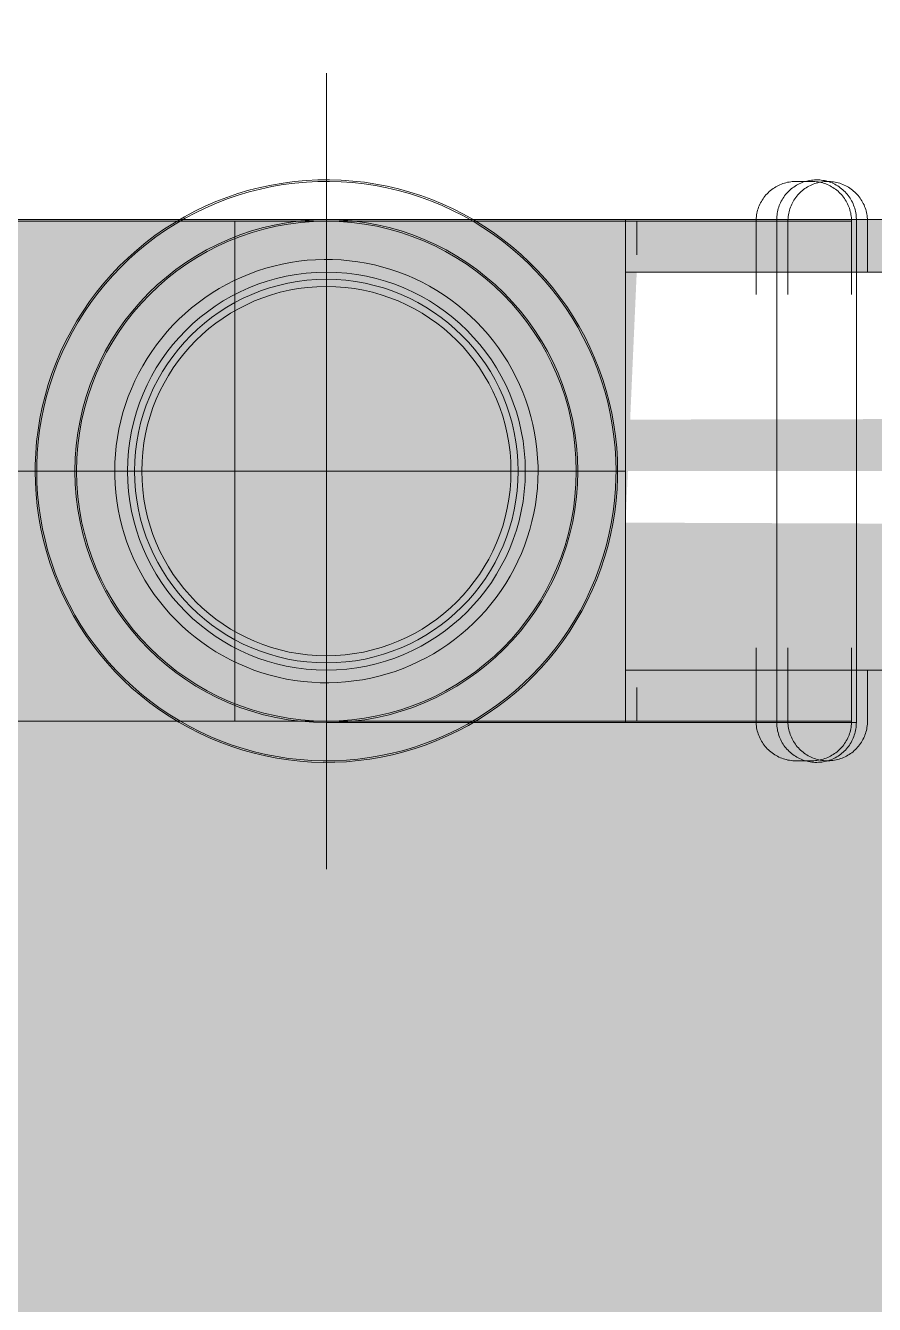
# Model space of a CAD drawing. Header units: metres. Extents: x 147 to 427, y -16 to 162.
# Drawn here: x 323.0556 to 323.1089, y 100.1561 to 100.2364 of the extents above; entities that cross this region are included whole.
import ezdxf

# ---------------------------------------------------------------- set-up
doc = ezdxf.new("R2010")
doc.units = ezdxf.units.M
doc.layers.add('1053_ARQ_BASE_MATADOURO_dwg', color=7, linetype='Continuous', lineweight=5, true_color=0x767676)
for name, color, linetype, lineweight in [('A-VISTA01', 7, 'Continuous', 20), ('A-WALL', 7, 'Continuous', 9), ('A_lay', 7, 'Continuous', 5), ('P-PIPE', 7, 'Continuous', 5), ('P-PIPE-CNTR', 7, 'Continuous', 5)]:
    doc.layers.add(name, color=color, linetype=linetype, lineweight=lineweight)

# ---------------------------------------------------------------- blocks, each defined once
blk = doc.blocks.new('AÇO_Cotovelo 90 45 - AÇO_Cotovelo 90 45-V185-TÉRREO 1_20 - Dependente 1')
at = {"layer": 'P-PIPE'}
for p, q in [((154.715823, 100.757284), (154.701323, 100.757284)), ((154.701323, 100.757284), (154.701323, 100.741484)), ((154.701323, 100.741484), (154.701323, 100.757284)), ((154.715823, 100.741484), (154.715823, 100.757284)), ((154.701323, 100.741484), (154.701323, 100.725684)), ((154.701323, 100.725684), (154.701323, 100.741484)), ((154.715823, 100.725684), (154.715823, 100.741484)), ((154.701323, 100.725684), (154.715823, 100.725684))]:
    blk.add_line(p, q, dxfattribs=at)
at = {"layer": 'P-PIPE', "flags": 128}
for points in [[(154.700823, 100.741484), (154.700808, 100.742216), (154.700765, 100.742947), (154.700691, 100.743675), (154.700589, 100.7444), (154.700458, 100.74512), (154.700299, 100.745834), (154.70011, 100.746542), (154.699894, 100.747241), (154.69965, 100.747931), (154.699378, 100.748611), (154.69908, 100.749279), (154.698755, 100.749935), (154.698404, 100.750577), (154.698028, 100.751205), (154.697627, 100.751817), (154.697201, 100.752413), (154.696753, 100.752991), (154.696281, 100.753551), (154.695788, 100.754092), (154.695273, 100.754612), (154.694738, 100.755111), (154.694183, 100.755589), (154.69361, 100.756044), (154.693018, 100.756476), (154.692411, 100.756883), (154.691787, 100.757266), (154.691148, 100.757624), (154.690496, 100.757956), (154.689831, 100.758262), (154.689154, 100.758541), (154.688467, 100.758792), (154.68777, 100.759016), (154.687065, 100.759212), (154.686352, 100.759379), (154.685633, 100.759518), (154.68491, 100.759628), (154.684182, 100.759709), (154.683452, 100.759761), (154.682721, 100.759783), (154.681989, 100.759777), (154.681258, 100.759741), (154.680529, 100.759675), (154.679803, 100.759581), (154.679081, 100.759458), (154.678365, 100.759306), (154.677656, 100.759125), (154.676954, 100.758916), (154.676262, 100.75868), (154.675579, 100.758416), (154.674908, 100.758124), (154.674248, 100.757807), (154.673602, 100.757463), (154.67297, 100.757093), (154.672354, 100.756699), (154.671753, 100.75628), (154.67117, 100.755837), (154.670606, 100.755372), (154.67006, 100.754884), (154.669534, 100.754375), (154.669029, 100.753845), (154.668545, 100.753296), (154.668084, 100.752727), (154.667646, 100.752141), (154.667232, 100.751538), (154.666842, 100.750918), (154.666477, 100.750283), (154.666138, 100.749635), (154.665825, 100.748973), (154.665539, 100.748299), (154.66528, 100.747615), (154.665049, 100.74692), (154.664846, 100.746217), (154.66467, 100.745506), (154.664524, 100.744789), (154.664406, 100.744067), (154.664317, 100.74334), (154.664258, 100.742611), (154.664227, 100.741879), (154.664223, 100.741484)], [(154.710823, 100.757284), (154.710825, 100.757384), (154.710831, 100.757484), (154.710841, 100.757584), (154.710855, 100.757683), (154.710873, 100.757781), (154.710895, 100.757879), (154.71092, 100.757975), (154.71095, 100.758071), (154.710983, 100.758165), (154.71102, 100.758258), (154.711061, 100.758349), (154.711106, 100.758439), (154.711153, 100.758527), (154.711205, 100.758612), (154.71126, 100.758696), (154.711318, 100.758777), (154.711379, 100.758856), (154.711444, 100.758933), (154.711511, 100.759007), (154.711581, 100.759078), (154.711654, 100.759146), (154.71173, 100.759211), (154.711808, 100.759273), (154.711889, 100.759332), (154.711972, 100.759388), (154.712057, 100.75944), (154.712145, 100.759489), (154.712234, 100.759535), (154.712325, 100.759576), (154.712417, 100.759614), (154.712511, 100.759649), (154.712606, 100.759679), (154.712703, 100.759706), (154.7128, 100.759729), (154.712898, 100.759748), (154.712997, 100.759763), (154.713096, 100.759774), (154.713196, 100.759781), (154.713296, 100.759784), (154.713323, 100.759784)], [(154.713323, 100.759784), (154.713423, 100.759782), (154.713523, 100.759776), (154.713622, 100.759766), (154.713721, 100.759752), (154.71382, 100.759734), (154.713917, 100.759713), (154.714014, 100.759687), (154.714109, 100.759657), (154.714204, 100.759624), (154.714297, 100.759587), (154.714388, 100.759546), (154.714477, 100.759502), (154.714565, 100.759454), (154.714651, 100.759402), (154.714735, 100.759348), (154.714816, 100.75929), (154.714895, 100.759228), (154.714971, 100.759164), (154.715045, 100.759096), (154.715116, 100.759026), (154.715185, 100.758953), (154.71525, 100.758877), (154.715312, 100.758799), (154.715371, 100.758718), (154.715427, 100.758635), (154.715479, 100.75855), (154.715528, 100.758463), (154.715573, 100.758374), (154.715615, 100.758283), (154.715653, 100.75819), (154.715687, 100.758096), (154.715718, 100.758001), (154.715745, 100.757905), (154.715768, 100.757807), (154.715787, 100.757709), (154.715802, 100.75761), (154.715813, 100.757511), (154.71582, 100.757411), (154.715823, 100.757311), (154.715823, 100.757284)], [(154.701323, 100.757284), (154.700571, 100.757284), (154.699821, 100.757284), (154.699072, 100.757284), (154.698328, 100.757284), (154.697588, 100.757284), (154.696854, 100.757284), (154.696128, 100.757284), (154.695409, 100.757284), (154.6947, 100.757284), (154.694002, 100.757284), (154.693315, 100.757284), (154.692642, 100.757284), (154.691982, 100.757284), (154.691337, 100.757284), (154.690708, 100.757284), (154.690096, 100.757284), (154.689502, 100.757284), (154.688927, 100.757284), (154.688371, 100.757284), (154.687837, 100.757284), (154.687324, 100.757284), (154.686833, 100.757284), (154.686366, 100.757284), (154.685922, 100.757284), (154.685503, 100.757284), (154.68511, 100.757284), (154.684742, 100.757284), (154.684401, 100.757284), (154.684087, 100.757284), (154.683801, 100.757284), (154.683542, 100.757284), (154.683312, 100.757284), (154.683111, 100.757284), (154.682939, 100.757284), (154.682797, 100.757284), (154.682684, 100.757284), (154.6826, 100.757284), (154.682547, 100.757284)], [(154.710823, 100.757272), (154.710823, 100.757234), (154.710823, 100.757171), (154.710823, 100.757083), (154.710823, 100.756969), (154.710823, 100.756831), (154.710823, 100.756669), (154.710823, 100.756482), (154.710823, 100.756271), (154.710823, 100.756037), (154.710823, 100.755779), (154.710823, 100.755499), (154.710823, 100.755196), (154.710823, 100.754871), (154.710823, 100.754525), (154.710823, 100.754157), (154.710823, 100.75377), (154.710823, 100.753363), (154.710823, 100.752937), (154.710823, 100.752492), (154.710823, 100.75203), (154.710823, 100.751551), (154.710823, 100.751056), (154.710823, 100.750546), (154.710823, 100.750021), (154.710823, 100.749483), (154.710823, 100.748931), (154.710823, 100.748368), (154.710823, 100.747794), (154.710823, 100.74721), (154.710823, 100.746616), (154.710823, 100.746014), (154.710823, 100.745406), (154.710823, 100.74479), (154.710823, 100.74417), (154.710823, 100.743545), (154.710823, 100.742917), (154.710823, 100.742287), (154.710823, 100.741655), (154.710823, 100.741484)], [(154.710823, 100.753662), (154.710823, 100.754055), (154.710823, 100.754428), (154.710823, 100.75478), (154.710823, 100.75511), (154.710823, 100.755419), (154.710823, 100.755706), (154.710823, 100.75597), (154.710823, 100.756211), (154.710823, 100.756428), (154.710823, 100.756621), (154.710823, 100.75679), (154.710823, 100.756935), (154.710823, 100.757054), (154.710823, 100.757149), (154.710823, 100.757219), (154.710823, 100.757264)], [(154.715823, 100.757272), (154.715823, 100.757234), (154.715823, 100.757171), (154.715823, 100.757083), (154.715823, 100.756969), (154.715823, 100.756831), (154.715823, 100.756669), (154.715823, 100.756482), (154.715823, 100.756271), (154.715823, 100.756037), (154.715823, 100.755779), (154.715823, 100.755499), (154.715823, 100.755196), (154.715823, 100.754871), (154.715823, 100.754525), (154.715823, 100.754157), (154.715823, 100.75377)], [(154.715823, 100.741484), (154.715823, 100.742116), (154.715823, 100.742747), (154.715823, 100.743376), (154.715823, 100.744002), (154.715823, 100.744623), (154.715823, 100.74524), (154.715823, 100.745851), (154.715823, 100.746454), (154.715823, 100.74705), (154.715823, 100.747637), (154.715823, 100.748214), (154.715823, 100.74878), (154.715823, 100.749335), (154.715823, 100.749877), (154.715823, 100.750406), (154.715823, 100.75092), (154.715823, 100.751419), (154.715823, 100.751903), (154.715823, 100.752369), (154.715823, 100.752819), (154.715823, 100.75325), (154.715823, 100.753662), (154.715823, 100.754055), (154.715823, 100.754428), (154.715823, 100.75478), (154.715823, 100.75511), (154.715823, 100.755419), (154.715823, 100.755706), (154.715823, 100.75597), (154.715823, 100.756211), (154.715823, 100.756428), (154.715823, 100.756621), (154.715823, 100.75679), (154.715823, 100.756935), (154.715823, 100.757054), (154.715823, 100.757149), (154.715823, 100.757219), (154.715823, 100.757264)], [(154.669223, 100.741484), (154.669234, 100.742016), (154.669266, 100.742547), (154.669319, 100.743077), (154.669393, 100.743603), (154.669488, 100.744127), (154.669604, 100.744646), (154.669741, 100.74516), (154.669898, 100.745668), (154.670076, 100.74617), (154.670273, 100.746664), (154.67049, 100.747149), (154.670726, 100.747626), (154.670981, 100.748093), (154.671255, 100.748549), (154.671546, 100.748994), (154.671855, 100.749427), (154.672181, 100.749847), (154.672524, 100.750254), (154.672883, 100.750647), (154.673257, 100.751025), (154.673646, 100.751388), (154.674049, 100.751735), (154.674466, 100.752066), (154.674895, 100.75238), (154.675337, 100.752676), (154.67579, 100.752954), (154.676254, 100.753214), (154.676728, 100.753456), (154.677212, 100.753678), (154.677704, 100.75388), (154.678203, 100.754063), (154.67871, 100.754226), (154.679222, 100.754368), (154.67974, 100.75449), (154.680262, 100.754591), (154.680788, 100.754671), (154.681317, 100.75473), (154.681848, 100.754767), (154.682379, 100.754784), (154.682911, 100.754779), (154.683443, 100.754752), (154.683973, 100.754705), (154.6845, 100.754637), (154.685024, 100.754547), (154.685545, 100.754437), (154.68606, 100.754305), (154.68657, 100.754154), (154.687074, 100.753982), (154.68757, 100.75379), (154.688058, 100.753578), (154.688537, 100.753347), (154.689007, 100.753097), (154.689466, 100.752828), (154.689914, 100.752542), (154.69035, 100.752237), (154.690774, 100.751916), (154.691184, 100.751577), (154.691581, 100.751223), (154.691963, 100.750853), (154.69233, 100.750468), (154.692682, 100.750069), (154.693017, 100.749656), (154.693335, 100.749229), (154.693636, 100.748791), (154.69392, 100.74834), (154.694185, 100.747879), (154.694431, 100.747408), (154.694658, 100.746927), (154.694866, 100.746437), (154.695055, 100.74594), (154.695223, 100.745435), (154.695371, 100.744924), (154.695498, 100.744407), (154.695604, 100.743886), (154.69569, 100.743361), (154.695754, 100.742833), (154.695798, 100.742303), (154.69582, 100.741771), (154.695823, 100.741484)], [(154.664223, 100.741484), (154.664238, 100.740753), (154.664282, 100.740022), (154.664355, 100.739294), (154.664457, 100.738569), (154.664588, 100.737849), (154.664748, 100.737134), (154.664936, 100.736427), (154.665152, 100.735728), (154.665396, 100.735038), (154.665668, 100.734358), (154.665966, 100.73369), (154.666291, 100.733034), (154.666642, 100.732391), (154.667018, 100.731764), (154.667419, 100.731151), (154.667845, 100.730556), (154.668293, 100.729977), (154.668765, 100.729418), (154.669259, 100.728877), (154.669773, 100.728357), (154.670308, 100.727857), (154.670863, 100.72738), (154.671437, 100.726925), (154.672028, 100.726493), (154.672636, 100.726085), (154.673259, 100.725702), (154.673898, 100.725345), (154.67455, 100.725012), (154.675215, 100.724707), (154.675892, 100.724428), (154.676579, 100.724176), (154.677276, 100.723953), (154.677981, 100.723757), (154.678694, 100.723589), (154.679413, 100.723451), (154.680136, 100.723341), (154.680864, 100.72326), (154.681594, 100.723208), (154.682325, 100.723185), (154.683057, 100.723192), (154.683788, 100.723228), (154.684517, 100.723293), (154.685243, 100.723388), (154.685965, 100.723511), (154.686681, 100.723663), (154.68739, 100.723843), (154.688092, 100.724052), (154.688784, 100.724289), (154.689467, 100.724553), (154.690139, 100.724844), (154.690798, 100.725162), (154.691444, 100.725506), (154.692076, 100.725876), (154.692692, 100.72627), (154.693293, 100.726689), (154.693876, 100.727131), (154.694441, 100.727597), (154.694986, 100.728084), (154.695512, 100.728594), (154.696017, 100.729123), (154.696501, 100.729673), (154.696962, 100.730241), (154.6974, 100.730828), (154.697814, 100.731431), (154.698204, 100.732051), (154.698569, 100.732685), (154.698908, 100.733334), (154.699221, 100.733996), (154.699507, 100.734669), (154.699766, 100.735354), (154.699997, 100.736048), (154.7002, 100.736752), (154.700376, 100.737462), (154.700522, 100.738179), (154.70064, 100.738902), (154.700729, 100.739628), (154.700788, 100.740358), (154.700819, 100.741089), (154.700823, 100.741484)], [(154.695823, 100.741484), (154.695812, 100.740952), (154.69578, 100.740421), (154.695727, 100.739892), (154.695653, 100.739365), (154.695558, 100.738842), (154.695442, 100.738323), (154.695305, 100.737809), (154.695148, 100.737301), (154.69497, 100.736799), (154.694773, 100.736305), (154.694556, 100.735819), (154.69432, 100.735343), (154.694065, 100.734876), (154.693792, 100.73442), (154.6935, 100.733975), (154.693191, 100.733542), (154.692865, 100.733121), (154.692522, 100.732715), (154.692163, 100.732322), (154.691789, 100.731943), (154.6914, 100.731581), (154.690997, 100.731234), (154.69058, 100.730903), (154.690151, 100.730589), (154.689709, 100.730293), (154.689256, 100.730014), (154.688792, 100.729754), (154.688318, 100.729513), (154.687834, 100.729291), (154.687342, 100.729088), (154.686843, 100.728905), (154.686336, 100.728743), (154.685824, 100.7286), (154.685306, 100.728479), (154.684784, 100.728378), (154.684258, 100.728298), (154.683729, 100.728239), (154.683198, 100.728201), (154.682667, 100.728185), (154.682135, 100.72819), (154.681603, 100.728216), (154.681074, 100.728264), (154.680546, 100.728332), (154.680022, 100.728422), (154.679501, 100.728532), (154.678986, 100.728663), (154.678476, 100.728815), (154.677972, 100.728987), (154.677476, 100.729179), (154.676988, 100.729391), (154.676509, 100.729622), (154.67604, 100.729872), (154.67558, 100.73014), (154.675132, 100.730427), (154.674696, 100.730731), (154.674272, 100.731053), (154.673862, 100.731391), (154.673465, 100.731746), (154.673083, 100.732116), (154.672716, 100.732501), (154.672364, 100.7329), (154.672029, 100.733313), (154.671711, 100.733739), (154.67141, 100.734178), (154.671126, 100.734628), (154.670861, 100.735089), (154.670615, 100.735561), (154.670388, 100.736042), (154.67018, 100.736531), (154.669991, 100.737029), (154.669823, 100.737534), (154.669676, 100.738045), (154.669548, 100.738561), (154.669442, 100.739082), (154.669356, 100.739607), (154.669292, 100.740135), (154.669248, 100.740666), (154.669226, 100.741197), (154.669223, 100.741484)], [(154.710823, 100.741484), (154.710823, 100.740852), (154.710823, 100.740222), (154.710823, 100.739593), (154.710823, 100.738967), (154.710823, 100.738345), (154.710823, 100.737729), (154.710823, 100.737118), (154.710823, 100.736514), (154.710823, 100.735918), (154.710823, 100.735332), (154.710823, 100.734754), (154.710823, 100.734188), (154.710823, 100.733634), (154.710823, 100.733092), (154.710823, 100.732563), (154.710823, 100.732049), (154.710823, 100.731549), (154.710823, 100.731066), (154.710823, 100.730599), (154.710823, 100.73015), (154.710823, 100.729719), (154.710823, 100.729307), (154.710823, 100.728914), (154.710823, 100.728541), (154.710823, 100.728189), (154.710823, 100.727858), (154.710823, 100.727549), (154.710823, 100.727263), (154.710823, 100.726999), (154.710823, 100.726758), (154.710823, 100.726541), (154.710823, 100.726348), (154.710823, 100.726179), (154.710823, 100.726034), (154.710823, 100.725914), (154.710823, 100.725819), (154.710823, 100.725749), (154.710823, 100.725705)], [(154.715823, 100.725697), (154.715823, 100.725735), (154.715823, 100.725798), (154.715823, 100.725886), (154.715823, 100.725999), (154.715823, 100.726137), (154.715823, 100.7263), (154.715823, 100.726486), (154.715823, 100.726697), (154.715823, 100.726932), (154.715823, 100.727189), (154.715823, 100.72747), (154.715823, 100.727773), (154.715823, 100.728098), (154.715823, 100.728444), (154.715823, 100.728811), (154.715823, 100.729199), (154.715823, 100.729606), (154.715823, 100.730032), (154.715823, 100.730476), (154.715823, 100.730938), (154.715823, 100.731417), (154.715823, 100.731912), (154.715823, 100.732423), (154.715823, 100.732948), (154.715823, 100.733486), (154.715823, 100.734037), (154.715823, 100.734601), (154.715823, 100.735175), (154.715823, 100.735759), (154.715823, 100.736353), (154.715823, 100.736954), (154.715823, 100.737563), (154.715823, 100.738178), (154.715823, 100.738799), (154.715823, 100.739424), (154.715823, 100.740052), (154.715823, 100.740682), (154.715823, 100.741314), (154.715823, 100.741484)], [(154.710823, 100.725697), (154.710823, 100.725735), (154.710823, 100.725798), (154.710823, 100.725886), (154.710823, 100.725999), (154.710823, 100.726137), (154.710823, 100.7263), (154.710823, 100.726486), (154.710823, 100.726697), (154.710823, 100.726932), (154.710823, 100.727189), (154.710823, 100.72747), (154.710823, 100.727773), (154.710823, 100.728098), (154.710823, 100.728444), (154.710823, 100.728811), (154.710823, 100.729199)], [(154.715823, 100.729307), (154.715823, 100.728914), (154.715823, 100.728541), (154.715823, 100.728189), (154.715823, 100.727858), (154.715823, 100.727549), (154.715823, 100.727263), (154.715823, 100.726999), (154.715823, 100.726758), (154.715823, 100.726541), (154.715823, 100.726348), (154.715823, 100.726179), (154.715823, 100.726034), (154.715823, 100.725914), (154.715823, 100.725819), (154.715823, 100.725749), (154.715823, 100.725705)], [(154.682538, 100.725684), (154.682583, 100.725684), (154.682658, 100.725684), (154.682763, 100.725684), (154.682898, 100.725684), (154.683062, 100.725684), (154.683255, 100.725684), (154.683477, 100.725684), (154.683728, 100.725684), (154.684007, 100.725684), (154.684314, 100.725684), (154.684648, 100.725684), (154.685008, 100.725684), (154.685395, 100.725684), (154.685807, 100.725684), (154.686244, 100.725684), (154.686705, 100.725684), (154.687189, 100.725684), (154.687696, 100.725684), (154.688225, 100.725684), (154.688775, 100.725684), (154.689345, 100.725684), (154.689934, 100.725684), (154.690541, 100.725684), (154.691165, 100.725684), (154.691806, 100.725684), (154.692462, 100.725684), (154.693132, 100.725684), (154.693815, 100.725684), (154.694511, 100.725684), (154.695217, 100.725684), (154.695933, 100.725684), (154.696657, 100.725684), (154.697389, 100.725684), (154.698128, 100.725684), (154.698871, 100.725684), (154.699618, 100.725684), (154.700368, 100.725684), (154.70112, 100.725684), (154.701323, 100.725684)], [(154.713323, 100.723184), (154.713223, 100.723186), (154.713123, 100.723192), (154.713024, 100.723202), (154.712925, 100.723216), (154.712826, 100.723234), (154.712729, 100.723256), (154.712632, 100.723282), (154.712537, 100.723311), (154.712442, 100.723345), (154.712349, 100.723382), (154.712258, 100.723422), (154.712169, 100.723467), (154.712081, 100.723515), (154.711995, 100.723566), (154.711911, 100.723621), (154.71183, 100.723679), (154.711751, 100.72374), (154.711675, 100.723805), (154.711601, 100.723872), (154.71153, 100.723943), (154.711461, 100.724016), (154.711396, 100.724091), (154.711334, 100.72417), (154.711275, 100.724251), (154.711219, 100.724334), (154.711167, 100.724419), (154.711118, 100.724506), (154.711073, 100.724595), (154.711031, 100.724686), (154.710993, 100.724778), (154.710959, 100.724872), (154.710928, 100.724968), (154.710901, 100.725064), (154.710878, 100.725161), (154.710859, 100.725259), (154.710844, 100.725358), (154.710833, 100.725458), (154.710826, 100.725557), (154.710823, 100.725657), (154.710823, 100.725684)], [(154.715823, 100.725684), (154.715821, 100.725584), (154.715815, 100.725485), (154.715805, 100.725385), (154.715791, 100.725286), (154.715773, 100.725188), (154.715751, 100.72509), (154.715726, 100.724993), (154.715696, 100.724898), (154.715663, 100.724804), (154.715626, 100.724711), (154.715585, 100.724619), (154.715541, 100.72453), (154.715493, 100.724442), (154.715441, 100.724356), (154.715386, 100.724273), (154.715328, 100.724191), (154.715267, 100.724112), (154.715203, 100.724036), (154.715135, 100.723962), (154.715065, 100.723891), (154.714992, 100.723823), (154.714916, 100.723757), (154.714838, 100.723695), (154.714757, 100.723636), (154.714674, 100.723581), (154.714589, 100.723528), (154.714501, 100.723479), (154.714412, 100.723434), (154.714321, 100.723392), (154.714229, 100.723354), (154.714135, 100.72332), (154.71404, 100.723289), (154.713943, 100.723263), (154.713846, 100.72324), (154.713748, 100.723221), (154.713649, 100.723206), (154.71355, 100.723195), (154.71345, 100.723188), (154.71335, 100.723184), (154.713323, 100.723184)]]:
    blk.add_lwpolyline(points, dxfattribs=at)
at = {"layer": 'P-PIPE'}
for radius, start, end in [(0.0158, 0, 180), (0.0158, 0, 180), (0.0158, 0, 180), (0.01205, 0, 180), (0.01205, 0, 180), (0.0158, 180, 0), (0.0158, 180, 0), (0.0158, 180, 0), (0.01205, 180, 0), (0.01205, 180, 0)]:
    blk.add_arc((154.682523, 100.741484), radius, start, end, dxfattribs=at)
blk = doc.blocks.new('1053_ARQ_BASE_MATADOURO_dwg_arq geral tgov-4039641-TÉRREO 1_20 - Dependente 1')
at = {"layer": 'A_lay', "true_color": 0xaaaaaa}
h = blk.add_hatch(dxfattribs=at)
h.set_pattern_fill('FP_7', color=253, style=0, pattern_type=2)
h.set_pattern_definition([(0, (0, 0), (0, 0.16), []), (90, (0, 0), (-0.08, 0.16), [0.16, -0.16])])
h.paths.add_polyline_path([(19.898467, 17.038188), (29.345905, 17.038188), (29.345905, 17.53815), (19.672728, 17.535377), (19.672728, 17.038188)])
at = {"layer": 'A-VISTA01', "color": 253, "true_color": 0xaaaaaa, "flags": 128}
blk.add_lwpolyline([(29.345905, 17.038188), (19.300062, 17.038188), (18.657216, 16.888188)], dxfattribs=at)
blk = doc.blocks.new('1053_ARQ_BASE_MATADOURO_dwg-3625622-TÉRREO 1_20 - Dependente 1')
blk.add_blockref('1053_ARQ_BASE_MATADOURO_dwg_arq geral tgov-4039641-TÉRREO 1_20 - Dependente 1', (130.209795, 83.186034))

msp = doc.modelspace()

# ---------------------------------------------------------------- hatches: boundary and pattern name
at = {"layer": 'A-WALL', "true_color": 0xffd4aa, "transparency": 33554483}
h = msp.add_hatch(color=41, dxfattribs=at)
h.paths.add_polyline_path([(317.924871, 100.075722), (327.931363, 100.075722), (327.931363, 100.224222), (327.901377, 100.214656), (327.894933, 100.191619), (327.881106, 100.214667), (327.893287, 100.224222), (317.901811, 100.224222), (317.91908, 100.075722)])
h.paths.add_polyline_path([(320.441478, 100.195922), (318.452278, 100.205187), (318.452278, 100.220922), (320.441478, 100.211657), (320.441478, 100.196348)])
h.paths.add_polyline_path([(323.041478, 100.195922), (320.507478, 100.205187), (320.507478, 100.220922), (323.054978, 100.211657), (323.054978, 100.195922)])
h.paths.add_polyline_path([(325.525173, 100.195922), (323.093278, 100.205187), (323.093978, 100.220922), (327.871405, 100.211657), (327.871405, 100.195922), (325.641478, 100.195922)])
at = {"layer": 'P-PIPE', "true_color": 0xc0c0c0}
for points in [[(326.802438, 100.208422), (327.871405, 100.219247), (327.871405, 100.220922), (323.093278, 100.211657), (323.093278, 100.208422), (326.163806, 100.208422)], [(325.641478, 100.195922), (327.871405, 100.205187), (327.871405, 100.208422), (323.093278, 100.197597), (323.093978, 100.195922), (325.525173, 100.195922)]]:
    msp.add_hatch(color=9, dxfattribs=at).paths.add_polyline_path(points)

# ---------------------------------------------------------------- linework, layer by layer
at = {"layer": 'A-WALL', "color": 253, "true_color": 0xaaaaaa}
msp.add_line((327.931363, 100.224222), (317.901811, 100.224222), dxfattribs=at)
at = {"layer": 'P-PIPE'}
for p, q in [((323.104978, 100.226622), (323.103978, 100.226622)), ((323.107478, 100.224122), (323.041478, 100.224122)), ((323.074478, 100.224122), (323.054978, 100.224122)), ((323.103478, 100.224122), (323.068736, 100.224122)), ((323.068736, 100.224122), (323.068736, 100.208422)), ((323.093978, 100.224122), (323.074478, 100.224122)), ((323.093978, 100.222019), (323.093978, 100.224122)), ((323.101478, 100.219524), (323.101478, 100.224122)), ((323.103478, 100.224122), (323.103478, 100.219524)), ((323.107478, 100.222019), (323.107478, 100.224122)), ((323.107478, 100.219524), (323.107478, 100.224122)), ((327.871405, 100.220922), (323.093278, 100.220922)), ((323.093278, 100.220922), (323.093278, 100.195922)), ((323.068736, 100.208422), (323.068736, 100.220022)), ((323.068736, 100.196822), (323.068736, 100.208422)), ((323.068736, 100.208422), (323.068736, 100.192722)), ((323.101478, 100.192722), (323.101478, 100.19732)), ((323.103478, 100.19732), (323.103478, 100.192722)), ((323.107478, 100.192722), (323.107478, 100.19732)), ((323.093278, 100.195922), (327.871405, 100.195922)), ((323.093978, 100.192722), (323.093978, 100.194825)), ((323.107478, 100.192722), (323.107478, 100.194825)), ((323.041478, 100.192722), (323.107478, 100.192722)), ((323.054978, 100.192722), (323.074478, 100.192722)), ((323.068736, 100.192722), (323.103478, 100.192722)), ((323.074478, 100.192722), (323.093978, 100.192722)), ((323.103978, 100.190222), (323.104978, 100.190222))]:
    msp.add_line(p, q, dxfattribs=at)
at = {"layer": 'P-PIPE', "flags": 128}
for points in [[(323.092678, 100.208422), (323.092663, 100.20915), (323.092619, 100.209876), (323.092547, 100.210601), (323.092445, 100.211322), (323.092315, 100.212038), (323.092156, 100.212748), (323.091969, 100.213452), (323.091754, 100.214147), (323.091511, 100.214833), (323.091241, 100.215509), (323.090944, 100.216174), (323.090621, 100.216826), (323.090272, 100.217465), (323.089898, 100.21809), (323.089499, 100.218698), (323.089076, 100.219291), (323.088629, 100.219866), (323.088161, 100.220423), (323.08767, 100.22096), (323.087158, 100.221478), (323.086625, 100.221974), (323.086074, 100.222449), (323.085504, 100.222902), (323.084916, 100.223331), (323.084311, 100.223737), (323.083691, 100.224118), (323.083056, 100.224474), (323.082407, 100.224804), (323.081746, 100.225108), (323.081073, 100.225385), (323.080389, 100.225635), (323.079696, 100.225858), (323.078994, 100.226053), (323.078286, 100.226219), (323.077571, 100.226357), (323.076851, 100.226466), (323.076128, 100.226547), (323.075402, 100.226598), (323.074674, 100.226621), (323.073946, 100.226614), (323.073219, 100.226578), (323.072494, 100.226514), (323.071772, 100.22642), (323.071055, 100.226297), (323.070343, 100.226146), (323.069637, 100.225966), (323.068939, 100.225759), (323.068251, 100.225523), (323.067572, 100.225261), (323.066904, 100.224971), (323.066248, 100.224655), (323.065605, 100.224313), (323.064977, 100.223945), (323.064364, 100.223553), (323.063767, 100.223137), (323.063187, 100.222696), (323.062625, 100.222234), (323.062082, 100.221749), (323.061559, 100.221242), (323.061057, 100.220715), (323.060576, 100.220169), (323.060118, 100.219604), (323.059682, 100.21902), (323.05927, 100.21842), (323.058882, 100.217804), (323.05852, 100.217173), (323.058182, 100.216528), (323.057871, 100.21587), (323.057587, 100.2152), (323.057329, 100.214519), (323.057099, 100.213828), (323.056897, 100.213129), (323.056723, 100.212422), (323.056577, 100.211709), (323.05646, 100.21099), (323.056371, 100.210268), (323.056312, 100.209542), (323.056282, 100.208815), (323.056278, 100.208422)], [(323.092678, 100.208422), (323.092663, 100.20915), (323.092619, 100.209876), (323.092547, 100.210601), (323.092445, 100.211322), (323.092315, 100.212038), (323.092156, 100.212748), (323.091969, 100.213452), (323.091754, 100.214147), (323.091511, 100.214833), (323.091241, 100.215509), (323.090944, 100.216174), (323.090621, 100.216826), (323.090272, 100.217465), (323.089898, 100.21809), (323.089499, 100.218698), (323.089076, 100.219291), (323.088629, 100.219866), (323.088161, 100.220423), (323.08767, 100.22096), (323.087158, 100.221478), (323.086625, 100.221974), (323.086074, 100.222449), (323.085504, 100.222902), (323.084916, 100.223331), (323.084311, 100.223737), (323.083691, 100.224118), (323.083056, 100.224474), (323.082407, 100.224804), (323.081746, 100.225108), (323.081073, 100.225385), (323.080389, 100.225635), (323.079696, 100.225858), (323.078994, 100.226053), (323.078286, 100.226219), (323.077571, 100.226357), (323.076851, 100.226466), (323.076128, 100.226547), (323.075402, 100.226598), (323.074674, 100.226621), (323.073946, 100.226614), (323.073219, 100.226578), (323.072494, 100.226514), (323.071772, 100.22642), (323.071055, 100.226297), (323.070343, 100.226146), (323.069637, 100.225966), (323.068939, 100.225759), (323.068251, 100.225523), (323.067572, 100.225261), (323.066904, 100.224971), (323.066248, 100.224655), (323.065605, 100.224313), (323.064977, 100.223945), (323.064364, 100.223553), (323.063767, 100.223137), (323.063187, 100.222696), (323.062625, 100.222234), (323.062082, 100.221749), (323.061559, 100.221242), (323.061057, 100.220715), (323.060576, 100.220169), (323.060118, 100.219604), (323.059682, 100.21902), (323.05927, 100.21842), (323.058882, 100.217804), (323.05852, 100.217173), (323.058182, 100.216528), (323.057871, 100.21587), (323.057587, 100.2152), (323.057329, 100.214519), (323.057099, 100.213828), (323.056897, 100.213129), (323.056723, 100.212422), (323.056577, 100.211709), (323.05646, 100.21099), (323.056371, 100.210268), (323.056312, 100.209542), (323.056282, 100.208815), (323.056278, 100.208422)], [(323.092678, 100.208422), (323.092663, 100.20915), (323.092619, 100.209876), (323.092547, 100.210601), (323.092445, 100.211322), (323.092315, 100.212038), (323.092156, 100.212748), (323.091969, 100.213452), (323.091754, 100.214147), (323.091511, 100.214833), (323.091241, 100.215509), (323.090944, 100.216174), (323.090621, 100.216826), (323.090272, 100.217465), (323.089898, 100.21809), (323.089499, 100.218698), (323.089076, 100.219291), (323.088629, 100.219866), (323.088161, 100.220423), (323.08767, 100.22096), (323.087158, 100.221478), (323.086625, 100.221974), (323.086074, 100.222449), (323.085504, 100.222902), (323.084916, 100.223331), (323.084311, 100.223737), (323.083691, 100.224118), (323.083056, 100.224474), (323.082407, 100.224804), (323.081746, 100.225108), (323.081073, 100.225385), (323.080389, 100.225635), (323.079696, 100.225858), (323.078994, 100.226053), (323.078286, 100.226219), (323.077571, 100.226357), (323.076851, 100.226466), (323.076128, 100.226547), (323.075402, 100.226598), (323.074674, 100.226621), (323.073946, 100.226614), (323.073219, 100.226578), (323.072494, 100.226514), (323.071772, 100.22642), (323.071055, 100.226297), (323.070343, 100.226146), (323.069637, 100.225966), (323.068939, 100.225759), (323.068251, 100.225523), (323.067572, 100.225261), (323.066904, 100.224971), (323.066248, 100.224655), (323.065605, 100.224313), (323.064977, 100.223945), (323.064364, 100.223553), (323.063767, 100.223137), (323.063187, 100.222696), (323.062625, 100.222234), (323.062082, 100.221749), (323.061559, 100.221242), (323.061057, 100.220715), (323.060576, 100.220169), (323.060118, 100.219604), (323.059682, 100.21902), (323.05927, 100.21842), (323.058882, 100.217804), (323.05852, 100.217173), (323.058182, 100.216528), (323.057871, 100.21587), (323.057587, 100.2152), (323.057329, 100.214519), (323.057099, 100.213828), (323.056897, 100.213129), (323.056723, 100.212422), (323.056577, 100.211709), (323.05646, 100.21099), (323.056371, 100.210268), (323.056312, 100.209542), (323.056282, 100.208815), (323.056278, 100.208422)], [(323.101478, 100.224122), (323.10148, 100.224222), (323.101486, 100.224322), (323.101496, 100.224421), (323.10151, 100.22452), (323.101527, 100.224619), (323.101549, 100.224716), (323.101575, 100.224813), (323.101605, 100.224908), (323.101638, 100.225003), (323.101675, 100.225095), (323.101716, 100.225187), (323.10176, 100.225276), (323.101808, 100.225364), (323.10186, 100.22545), (323.101914, 100.225534), (323.101972, 100.225615), (323.102034, 100.225694), (323.102098, 100.22577), (323.102166, 100.225844), (323.102236, 100.225915), (323.102309, 100.225984), (323.102385, 100.226049), (323.102463, 100.226111), (323.102544, 100.22617), (323.102627, 100.226226), (323.102712, 100.226278), (323.102799, 100.226327), (323.102888, 100.226372), (323.102979, 100.226414), (323.103072, 100.226452), (323.103166, 100.226486), (323.103261, 100.226517), (323.103357, 100.226544), (323.103455, 100.226567), (323.103553, 100.226586), (323.103652, 100.226601), (323.103751, 100.226612), (323.103851, 100.226619), (323.103951, 100.226622), (323.103978, 100.226622)], [(323.103478, 100.224122), (323.10348, 100.224222), (323.103486, 100.224322), (323.103496, 100.224421), (323.10351, 100.22452), (323.103527, 100.224619), (323.103549, 100.224716), (323.103575, 100.224813), (323.103605, 100.224908), (323.103638, 100.225003), (323.103675, 100.225095), (323.103716, 100.225187), (323.10376, 100.225276), (323.103808, 100.225364), (323.10386, 100.22545), (323.103914, 100.225534), (323.103972, 100.225615), (323.104034, 100.225694), (323.104098, 100.22577), (323.104166, 100.225844), (323.104236, 100.225915), (323.104309, 100.225984), (323.104385, 100.226049), (323.104463, 100.226111), (323.104544, 100.22617), (323.104627, 100.226226), (323.104712, 100.226278), (323.104799, 100.226327), (323.104888, 100.226372), (323.104979, 100.226414), (323.105072, 100.226452), (323.105166, 100.226486), (323.105261, 100.226517), (323.105357, 100.226544), (323.105455, 100.226567), (323.105553, 100.226586), (323.105652, 100.226601), (323.105751, 100.226612), (323.105851, 100.226619), (323.105951, 100.226622), (323.106051, 100.226621), (323.106151, 100.226616), (323.10625, 100.226607), (323.106349, 100.226594), (323.106448, 100.226577), (323.106546, 100.226557), (323.106643, 100.226532), (323.106738, 100.226503), (323.106833, 100.226471), (323.106926, 100.226435), (323.107018, 100.226395), (323.107108, 100.226352), (323.107196, 100.226305), (323.107283, 100.226254), (323.107367, 100.2262), (323.107449, 100.226143), (323.107529, 100.226083), (323.107606, 100.226019), (323.10768, 100.225953), (323.107752, 100.225883), (323.107821, 100.225811), (323.107887, 100.225736), (323.10795, 100.225658), (323.10801, 100.225578), (323.108067, 100.225495), (323.10812, 100.225411), (323.10817, 100.225324), (323.108216, 100.225235), (323.108259, 100.225145), (323.108298, 100.225053), (323.108333, 100.224959), (323.108365, 100.224865), (323.108393, 100.224768), (323.108417, 100.224671), (323.108437, 100.224573), (323.108453, 100.224475), (323.108465, 100.224375), (323.108473, 100.224276), (323.108477, 100.224176), (323.108478, 100.224122)], [(323.104978, 100.226622), (323.105078, 100.22662), (323.105177, 100.226614), (323.105277, 100.226604), (323.105376, 100.22659), (323.105474, 100.226572), (323.105572, 100.22655), (323.105669, 100.226525), (323.105764, 100.226495), (323.105858, 100.226462), (323.105951, 100.226425), (323.106042, 100.226384), (323.106132, 100.226339), (323.10622, 100.226291), (323.106306, 100.22624), (323.106389, 100.226185), (323.106471, 100.226127), (323.10655, 100.226066), (323.106626, 100.226001), (323.1067, 100.225934), (323.106771, 100.225864), (323.106839, 100.225791), (323.106904, 100.225715), (323.106967, 100.225636), (323.107026, 100.225556), (323.107081, 100.225473), (323.107134, 100.225387), (323.107183, 100.2253), (323.107228, 100.225211), (323.10727, 100.22512), (323.107308, 100.225028), (323.107342, 100.224934), (323.107373, 100.224839), (323.107399, 100.224742), (323.107422, 100.224645), (323.107441, 100.224547), (323.107456, 100.224448), (323.107467, 100.224349), (323.107474, 100.224249), (323.107478, 100.224149), (323.107478, 100.224122)], [(323.101478, 100.224109), (323.101478, 100.224072), (323.101478, 100.224009), (323.101478, 100.223921), (323.101478, 100.223809), (323.101478, 100.223672), (323.101478, 100.223511), (323.101478, 100.223325), (323.101478, 100.223116), (323.101478, 100.222883), (323.101478, 100.222627), (323.101478, 100.222348), (323.101478, 100.222047), (323.101478, 100.221724), (323.101478, 100.22138), (323.101478, 100.221015)], [(323.101478, 100.220913), (323.101478, 100.221283), (323.101478, 100.221633), (323.101478, 100.221962), (323.101478, 100.222269), (323.101478, 100.222554), (323.101478, 100.222816), (323.101478, 100.223055), (323.101478, 100.223271), (323.101478, 100.223463), (323.101478, 100.223631), (323.101478, 100.223774), (323.101478, 100.223893), (323.101478, 100.223988), (323.101478, 100.224057), (323.101478, 100.224102)], [(323.103478, 100.224109), (323.103478, 100.224072), (323.103478, 100.224009), (323.103478, 100.223921), (323.103478, 100.223809), (323.103478, 100.223672), (323.103478, 100.223511), (323.103478, 100.223325), (323.103478, 100.223116), (323.103478, 100.222883), (323.103478, 100.222627), (323.103478, 100.222348), (323.103478, 100.222047), (323.103478, 100.221724), (323.103478, 100.22138), (323.103478, 100.221015)], [(323.103478, 100.220913), (323.103478, 100.221283), (323.103478, 100.221633), (323.103478, 100.221962), (323.103478, 100.222269), (323.103478, 100.222554), (323.103478, 100.222816), (323.103478, 100.223055), (323.103478, 100.223271), (323.103478, 100.223463), (323.103478, 100.223631), (323.103478, 100.223774), (323.103478, 100.223893), (323.103478, 100.223988), (323.103478, 100.224057), (323.103478, 100.224102)], [(323.107478, 100.224109), (323.107478, 100.224072), (323.107478, 100.224009), (323.107478, 100.223921), (323.107478, 100.223809), (323.107478, 100.223672), (323.107478, 100.223511), (323.107478, 100.223325), (323.107478, 100.223116), (323.107478, 100.222883), (323.107478, 100.222627), (323.107478, 100.222348), (323.107478, 100.222047), (323.107478, 100.221724), (323.107478, 100.22138), (323.107478, 100.221015)], [(323.107478, 100.220913), (323.107478, 100.221283), (323.107478, 100.221633), (323.107478, 100.221962), (323.107478, 100.222269), (323.107478, 100.222554), (323.107478, 100.222816), (323.107478, 100.223055), (323.107478, 100.223271), (323.107478, 100.223463), (323.107478, 100.223631), (323.107478, 100.223774), (323.107478, 100.223893), (323.107478, 100.223988), (323.107478, 100.224057), (323.107478, 100.224102)], [(323.108478, 100.224109), (323.108478, 100.224072), (323.108478, 100.224009), (323.108478, 100.223921), (323.108478, 100.223809), (323.108478, 100.223672), (323.108478, 100.223511), (323.108478, 100.223325), (323.108478, 100.223116), (323.108478, 100.222883), (323.108478, 100.222627), (323.108478, 100.222348), (323.108478, 100.222047), (323.108478, 100.221724), (323.108478, 100.22138), (323.108478, 100.221015)], [(323.108478, 100.220913), (323.108478, 100.221283), (323.108478, 100.221633), (323.108478, 100.221962), (323.108478, 100.222269), (323.108478, 100.222554), (323.108478, 100.222816), (323.108478, 100.223055), (323.108478, 100.223271), (323.108478, 100.223463), (323.108478, 100.223631), (323.108478, 100.223774), (323.108478, 100.223893), (323.108478, 100.223988), (323.108478, 100.224057), (323.108478, 100.224102)], [(323.056278, 100.208422), (323.056292, 100.207694), (323.056336, 100.206967), (323.056409, 100.206243), (323.05651, 100.205522), (323.05664, 100.204806), (323.056799, 100.204096), (323.056986, 100.203392), (323.057202, 100.202697), (323.057444, 100.202011), (323.057714, 100.201335), (323.058011, 100.20067), (323.058334, 100.200018), (323.058683, 100.199379), (323.059058, 100.198754), (323.059457, 100.198145), (323.05988, 100.197553), (323.060326, 100.196978), (323.060795, 100.196421), (323.061286, 100.195884), (323.061798, 100.195366), (323.06233, 100.194869), (323.062881, 100.194394), (323.063452, 100.193942), (323.06404, 100.193513), (323.064644, 100.193107), (323.065264, 100.192726), (323.065899, 100.19237), (323.066548, 100.19204), (323.06721, 100.191736), (323.067883, 100.191459), (323.068566, 100.191209), (323.069259, 100.190986), (323.069961, 100.190791), (323.07067, 100.190625), (323.071384, 100.190487), (323.072104, 100.190377), (323.072827, 100.190297), (323.073554, 100.190245), (323.074281, 100.190223), (323.075009, 100.19023), (323.075736, 100.190265), (323.076461, 100.19033), (323.077183, 100.190424), (323.077901, 100.190547), (323.078613, 100.190698), (323.079318, 100.190877), (323.080016, 100.191085), (323.080705, 100.19132), (323.081384, 100.191583), (323.082052, 100.191873), (323.082707, 100.192189), (323.08335, 100.192531), (323.083978, 100.192898), (323.084591, 100.193291), (323.085188, 100.193707), (323.085768, 100.194147), (323.08633, 100.19461), (323.086873, 100.195095), (323.087396, 100.195602), (323.087898, 100.196129), (323.088379, 100.196675), (323.088838, 100.19724), (323.089273, 100.197824), (323.089685, 100.198424), (323.090073, 100.19904), (323.090436, 100.199671), (323.090773, 100.200316), (323.091084, 100.200974), (323.091369, 100.201644), (323.091626, 100.202325), (323.091856, 100.203016), (323.092058, 100.203715), (323.092233, 100.204422), (323.092378, 100.205135), (323.092496, 100.205854), (323.092584, 100.206576), (323.092643, 100.207302), (323.092673, 100.208029), (323.092678, 100.208422)], [(323.056278, 100.208422), (323.056292, 100.207694), (323.056336, 100.206967), (323.056409, 100.206243), (323.05651, 100.205522), (323.05664, 100.204806), (323.056799, 100.204096), (323.056986, 100.203392), (323.057202, 100.202697), (323.057444, 100.202011), (323.057714, 100.201335), (323.058011, 100.20067), (323.058334, 100.200018), (323.058683, 100.199379), (323.059058, 100.198754), (323.059457, 100.198145), (323.05988, 100.197553), (323.060326, 100.196978), (323.060795, 100.196421), (323.061286, 100.195884), (323.061798, 100.195366), (323.06233, 100.194869), (323.062881, 100.194394), (323.063452, 100.193942), (323.06404, 100.193513), (323.064644, 100.193107), (323.065264, 100.192726), (323.065899, 100.19237), (323.066548, 100.19204), (323.06721, 100.191736), (323.067883, 100.191459), (323.068566, 100.191209), (323.069259, 100.190986), (323.069961, 100.190791), (323.07067, 100.190625), (323.071384, 100.190487), (323.072104, 100.190377), (323.072827, 100.190297), (323.073554, 100.190245), (323.074281, 100.190223), (323.075009, 100.19023), (323.075736, 100.190265), (323.076461, 100.19033), (323.077183, 100.190424), (323.077901, 100.190547), (323.078613, 100.190698), (323.079318, 100.190877), (323.080016, 100.191085), (323.080705, 100.19132), (323.081384, 100.191583), (323.082052, 100.191873), (323.082707, 100.192189), (323.08335, 100.192531), (323.083978, 100.192898), (323.084591, 100.193291), (323.085188, 100.193707), (323.085768, 100.194147), (323.08633, 100.19461), (323.086873, 100.195095), (323.087396, 100.195602), (323.087898, 100.196129), (323.088379, 100.196675), (323.088838, 100.19724), (323.089273, 100.197824), (323.089685, 100.198424), (323.090073, 100.19904), (323.090436, 100.199671), (323.090773, 100.200316), (323.091084, 100.200974), (323.091369, 100.201644), (323.091626, 100.202325), (323.091856, 100.203016), (323.092058, 100.203715), (323.092233, 100.204422), (323.092378, 100.205135), (323.092496, 100.205854), (323.092584, 100.206576), (323.092643, 100.207302), (323.092673, 100.208029), (323.092678, 100.208422)], [(323.056278, 100.208422), (323.056292, 100.207694), (323.056336, 100.206967), (323.056409, 100.206243), (323.05651, 100.205522), (323.05664, 100.204806), (323.056799, 100.204096), (323.056986, 100.203392), (323.057202, 100.202697), (323.057444, 100.202011), (323.057714, 100.201335), (323.058011, 100.20067), (323.058334, 100.200018), (323.058683, 100.199379), (323.059058, 100.198754), (323.059457, 100.198145), (323.05988, 100.197553), (323.060326, 100.196978), (323.060795, 100.196421), (323.061286, 100.195884), (323.061798, 100.195366), (323.06233, 100.194869), (323.062881, 100.194394), (323.063452, 100.193942), (323.06404, 100.193513), (323.064644, 100.193107), (323.065264, 100.192726), (323.065899, 100.19237), (323.066548, 100.19204), (323.06721, 100.191736), (323.067883, 100.191459), (323.068566, 100.191209), (323.069259, 100.190986), (323.069961, 100.190791), (323.07067, 100.190625), (323.071384, 100.190487), (323.072104, 100.190377), (323.072827, 100.190297), (323.073554, 100.190245), (323.074281, 100.190223), (323.075009, 100.19023), (323.075736, 100.190265), (323.076461, 100.19033), (323.077183, 100.190424), (323.077901, 100.190547), (323.078613, 100.190698), (323.079318, 100.190877), (323.080016, 100.191085), (323.080705, 100.19132), (323.081384, 100.191583), (323.082052, 100.191873), (323.082707, 100.192189), (323.08335, 100.192531), (323.083978, 100.192898), (323.084591, 100.193291), (323.085188, 100.193707), (323.085768, 100.194147), (323.08633, 100.19461), (323.086873, 100.195095), (323.087396, 100.195602), (323.087898, 100.196129), (323.088379, 100.196675), (323.088838, 100.19724), (323.089273, 100.197824), (323.089685, 100.198424), (323.090073, 100.19904), (323.090436, 100.199671), (323.090773, 100.200316), (323.091084, 100.200974), (323.091369, 100.201644), (323.091626, 100.202325), (323.091856, 100.203016), (323.092058, 100.203715), (323.092233, 100.204422), (323.092378, 100.205135), (323.092496, 100.205854), (323.092584, 100.206576), (323.092643, 100.207302), (323.092673, 100.208029), (323.092678, 100.208422)], [(323.101478, 100.195931), (323.101478, 100.195561), (323.101478, 100.195211), (323.101478, 100.194882), (323.101478, 100.194575), (323.101478, 100.19429), (323.101478, 100.194028), (323.101478, 100.193789), (323.101478, 100.193573), (323.101478, 100.193381), (323.101478, 100.193213), (323.101478, 100.193069), (323.101478, 100.19295), (323.101478, 100.192856), (323.101478, 100.192787), (323.101478, 100.192742)], [(323.101478, 100.192734), (323.101478, 100.192772), (323.101478, 100.192835), (323.101478, 100.192922), (323.101478, 100.193035), (323.101478, 100.193172), (323.101478, 100.193333), (323.101478, 100.193519), (323.101478, 100.193728), (323.101478, 100.193961), (323.101478, 100.194217), (323.101478, 100.194496), (323.101478, 100.194797), (323.101478, 100.19512), (323.101478, 100.195464), (323.101478, 100.195829)], [(323.103478, 100.195931), (323.103478, 100.195561), (323.103478, 100.195211), (323.103478, 100.194882), (323.103478, 100.194575), (323.103478, 100.19429), (323.103478, 100.194028), (323.103478, 100.193789), (323.103478, 100.193573), (323.103478, 100.193381), (323.103478, 100.193213), (323.103478, 100.193069), (323.103478, 100.19295), (323.103478, 100.192856), (323.103478, 100.192787), (323.103478, 100.192742)], [(323.103478, 100.192734), (323.103478, 100.192772), (323.103478, 100.192835), (323.103478, 100.192922), (323.103478, 100.193035), (323.103478, 100.193172), (323.103478, 100.193333), (323.103478, 100.193519), (323.103478, 100.193728), (323.103478, 100.193961), (323.103478, 100.194217), (323.103478, 100.194496), (323.103478, 100.194797), (323.103478, 100.19512), (323.103478, 100.195464), (323.103478, 100.195829)], [(323.107478, 100.195931), (323.107478, 100.195561), (323.107478, 100.195211), (323.107478, 100.194882), (323.107478, 100.194575), (323.107478, 100.19429), (323.107478, 100.194028), (323.107478, 100.193789), (323.107478, 100.193573), (323.107478, 100.193381), (323.107478, 100.193213), (323.107478, 100.193069), (323.107478, 100.19295), (323.107478, 100.192856), (323.107478, 100.192787), (323.107478, 100.192742)], [(323.107478, 100.192734), (323.107478, 100.192772), (323.107478, 100.192835), (323.107478, 100.192922), (323.107478, 100.193035), (323.107478, 100.193172), (323.107478, 100.193333), (323.107478, 100.193519), (323.107478, 100.193728), (323.107478, 100.193961), (323.107478, 100.194217), (323.107478, 100.194496), (323.107478, 100.194797), (323.107478, 100.19512), (323.107478, 100.195464), (323.107478, 100.195829)], [(323.108478, 100.195931), (323.108478, 100.195561), (323.108478, 100.195211), (323.108478, 100.194882), (323.108478, 100.194575), (323.108478, 100.19429), (323.108478, 100.194028), (323.108478, 100.193789), (323.108478, 100.193573), (323.108478, 100.193381), (323.108478, 100.193213), (323.108478, 100.193069), (323.108478, 100.19295), (323.108478, 100.192856), (323.108478, 100.192787), (323.108478, 100.192742)], [(323.108478, 100.192734), (323.108478, 100.192772), (323.108478, 100.192835), (323.108478, 100.192922), (323.108478, 100.193035), (323.108478, 100.193172), (323.108478, 100.193333), (323.108478, 100.193519), (323.108478, 100.193728), (323.108478, 100.193961), (323.108478, 100.194217), (323.108478, 100.194496), (323.108478, 100.194797), (323.108478, 100.19512), (323.108478, 100.195464), (323.108478, 100.195829)], [(323.103978, 100.190222), (323.103878, 100.190224), (323.103778, 100.19023), (323.103678, 100.19024), (323.103579, 100.190254), (323.103481, 100.190272), (323.103383, 100.190294), (323.103287, 100.190319), (323.103191, 100.190349), (323.103097, 100.190382), (323.103004, 100.190419), (323.102913, 100.19046), (323.102823, 100.190504), (323.102735, 100.190552), (323.10265, 100.190604), (323.102566, 100.190659), (323.102485, 100.190717), (323.102406, 100.190778), (323.102329, 100.190842), (323.102255, 100.19091), (323.102184, 100.19098), (323.102116, 100.191053), (323.102051, 100.191129), (323.101989, 100.191207), (323.10193, 100.191288), (323.101874, 100.191371), (323.101822, 100.191456), (323.101773, 100.191544), (323.101727, 100.191633), (323.101686, 100.191724), (323.101648, 100.191816), (323.101613, 100.19191), (323.101583, 100.192005), (323.101556, 100.192101), (323.101533, 100.192199), (323.101514, 100.192297), (323.101499, 100.192396), (323.101488, 100.192495), (323.101481, 100.192595), (323.101478, 100.192695), (323.101478, 100.192722)], [(323.108478, 100.192722), (323.108476, 100.192622), (323.10847, 100.192522), (323.10846, 100.192423), (323.108446, 100.192324), (323.108428, 100.192225), (323.108406, 100.192128), (323.10838, 100.192031), (323.108351, 100.191936), (323.108317, 100.191841), (323.10828, 100.191748), (323.10824, 100.191657), (323.108195, 100.191567), (323.108147, 100.19148), (323.108096, 100.191394), (323.108041, 100.19131), (323.107983, 100.191229), (323.107922, 100.19115), (323.107857, 100.191073), (323.10779, 100.191), (323.107719, 100.190929), (323.107646, 100.19086), (323.107571, 100.190795), (323.107492, 100.190733), (323.107411, 100.190674), (323.107328, 100.190618), (323.107243, 100.190566), (323.107156, 100.190517), (323.107067, 100.190472), (323.106976, 100.19043), (323.106884, 100.190392), (323.10679, 100.190357), (323.106694, 100.190327), (323.106598, 100.1903), (323.106501, 100.190277), (323.106403, 100.190258), (323.106304, 100.190243), (323.106204, 100.190232), (323.106105, 100.190225), (323.106005, 100.190222), (323.105905, 100.190223), (323.105805, 100.190228), (323.105705, 100.190237), (323.105606, 100.19025), (323.105507, 100.190267), (323.10541, 100.190287), (323.105313, 100.190312), (323.105217, 100.19034), (323.105122, 100.190373), (323.105029, 100.190409), (323.104937, 100.190449), (323.104847, 100.190492), (323.104759, 100.190539), (323.104673, 100.19059), (323.104588, 100.190643), (323.104506, 100.190701), (323.104427, 100.190761), (323.10435, 100.190825), (323.104275, 100.190891), (323.104203, 100.190961), (323.104134, 100.191033), (323.104068, 100.191108), (323.104005, 100.191186), (323.103945, 100.191266), (323.103889, 100.191349), (323.103835, 100.191433), (323.103786, 100.19152), (323.103739, 100.191608), (323.103697, 100.191699), (323.103657, 100.191791), (323.103622, 100.191884), (323.10359, 100.191979), (323.103563, 100.192075), (323.103539, 100.192172), (323.103519, 100.19227), (323.103503, 100.192369), (323.103491, 100.192468), (323.103482, 100.192568), (323.103478, 100.192668), (323.103478, 100.192722)], [(323.107478, 100.192722), (323.107476, 100.192622), (323.10747, 100.192522), (323.10746, 100.192423), (323.107446, 100.192324), (323.107428, 100.192225), (323.107406, 100.192128), (323.10738, 100.192031), (323.107351, 100.191936), (323.107317, 100.191841), (323.10728, 100.191748), (323.10724, 100.191657), (323.107195, 100.191567), (323.107147, 100.19148), (323.107096, 100.191394), (323.107041, 100.19131), (323.106983, 100.191229), (323.106922, 100.19115), (323.106857, 100.191073), (323.10679, 100.191), (323.106719, 100.190929), (323.106646, 100.19086), (323.106571, 100.190795), (323.106492, 100.190733), (323.106411, 100.190674), (323.106328, 100.190618), (323.106243, 100.190566), (323.106156, 100.190517), (323.106067, 100.190472), (323.105976, 100.19043), (323.105884, 100.190392), (323.10579, 100.190357), (323.105694, 100.190327), (323.105598, 100.1903), (323.105501, 100.190277), (323.105403, 100.190258), (323.105304, 100.190243), (323.105204, 100.190232), (323.105105, 100.190225), (323.105005, 100.190222), (323.104978, 100.190222)]]:
    msp.add_lwpolyline(points, dxfattribs=at)
at = {"layer": 'P-PIPE'}
for radius, start, end in [(0.0157, 0, 180), (0.0157, 0, 180), (0.0157, 0, 180), (0.0157, 0, 180), (0.0157, 0, 180), (0.0125, 90, 180), (0.0125, 90, 180), (0.0125, 90, 180), (0.0125, 90, 180), (0.0125, 0, 90), (0.0125, 0, 90), (0.0125, 0, 90), (0.0125, 0, 90), (0.0116, 0, 180), (0.0116, 0, 180), (0.0116, 0, 180), (0.0116, 0, 180), (0.0157, 180, 0), (0.0157, 180, 0), (0.0157, 180, 0), (0.0157, 180, 0), (0.0157, 180, 0), (0.0125, 180, 270), (0.0125, 180, 270), (0.0125, 180, 270), (0.0125, 180, 270), (0.0116, 180, 0), (0.0116, 180, 0), (0.0116, 180, 0), (0.0116, 180, 0), (0.0125, 270, 0), (0.0125, 270, 0), (0.0125, 270, 0), (0.0125, 270, 0)]:
    msp.add_arc((323.074478, 100.208422), radius, start, end, dxfattribs=at)
at = {"layer": 'P-PIPE-CNTR'}
for p, q in [((323.074478, 100.183422), (323.074478, 100.233422)), ((323.074478, 100.183422), (323.074478, 100.233422)), ((323.049478, 100.208422), (323.093278, 100.208422)), ((323.054978, 100.208422), (323.093278, 100.208422)), ((323.054978, 100.208422), (323.093278, 100.208422)), ((323.054978, 100.208422), (323.093278, 100.208422))]:
    msp.add_line(p, q, dxfattribs=at)

# ---------------------------------------------------------------- block references
at = {"layer": '1053_ARQ_BASE_MATADOURO_dwg', "color": 253, "true_color": 0xaaaaaa}
msp.add_blockref('1053_ARQ_BASE_MATADOURO_dwg-3625622-TÉRREO 1_20 - Dependente 1', (168.391955, 0), dxfattribs=at)
at = {"layer": 'P-PIPE'}
msp.add_blockref('AÇO_Cotovelo 90 45 - AÇO_Cotovelo 90 45-V185-TÉRREO 1_20 - Dependente 1', (168.391955, -0.533062), dxfattribs=at)

doc.saveas('drawing.dxf')
